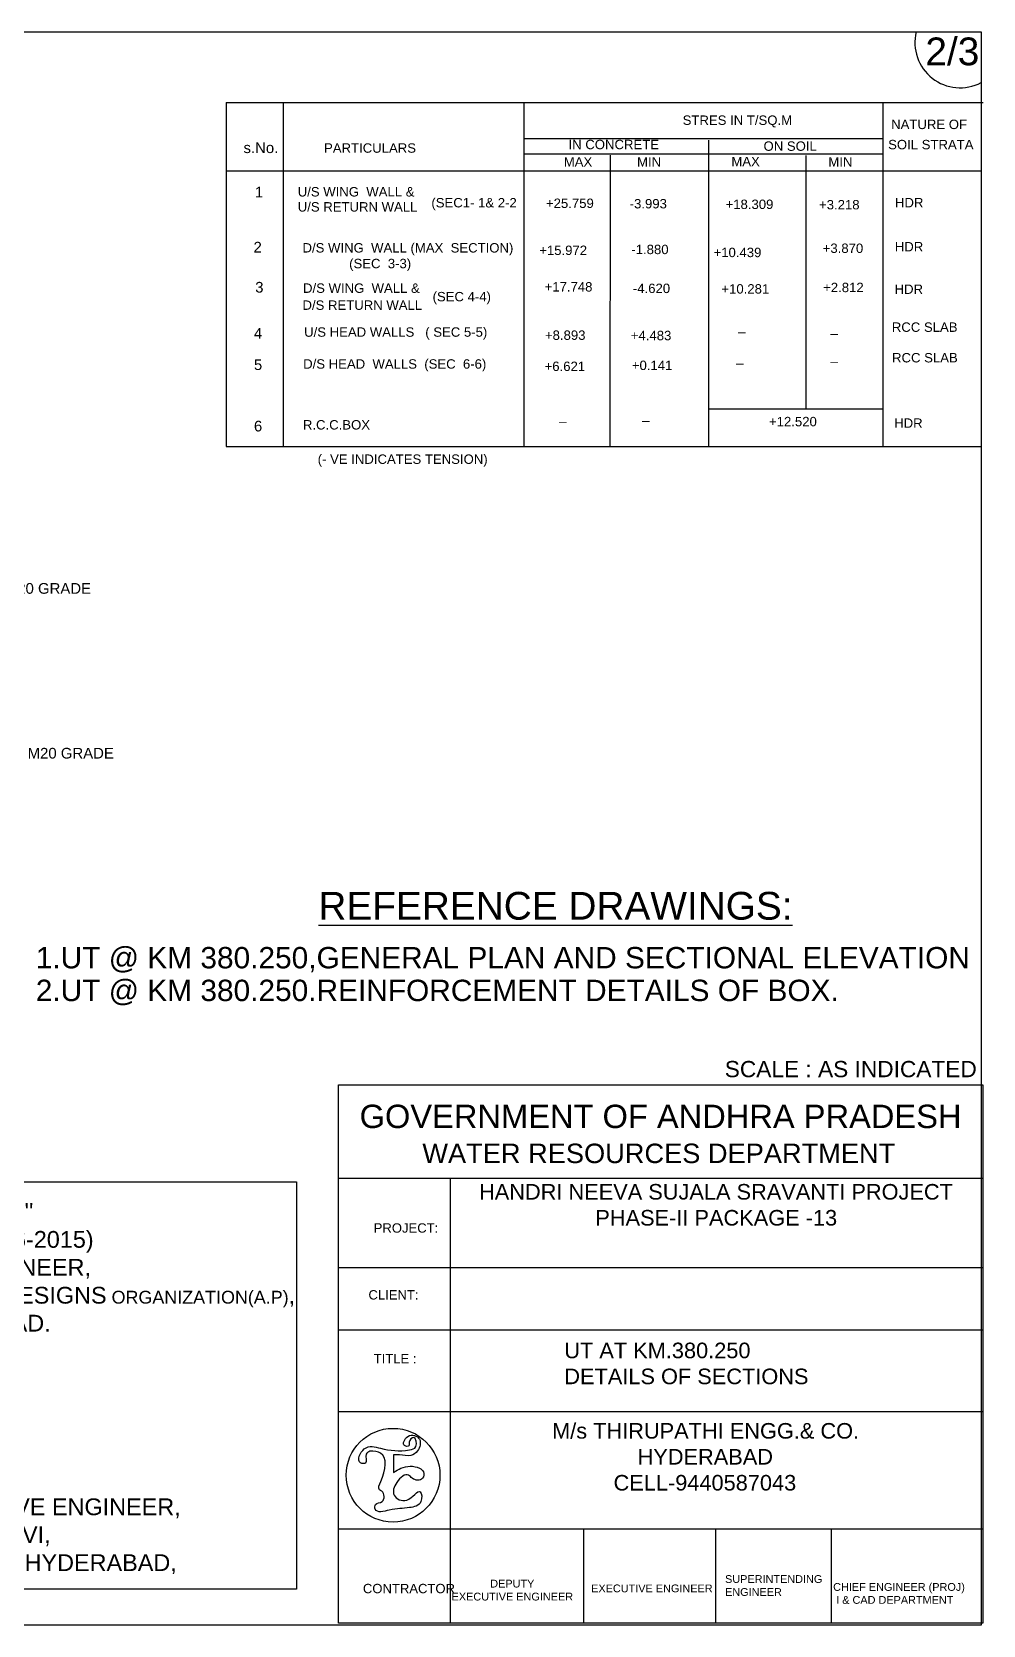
# Model space of a CAD drawing. Header units: millimetres. Extents: x 5759659 to 5765491, y 20978999 to 20982729.
# Drawn here: x 5763265 to 5765491, y 20978999 to 20982729 of the extents above; entities that cross this region are included whole.
import ezdxf

# ---------------------------------------------------------------- set-up
doc = ezdxf.new("R2010")
doc.units = ezdxf.units.MM
doc.header["$MEASUREMENT"] = 0
for name, color, linetype in [('DIMENSIONS', 7, 'Continuous'), ('DRAWING', 7, 'Continuous'), ('TEXT', 1, 'Continuous')]:
    doc.layers.add(name, color=color, linetype=linetype)
doc.styles.get("Standard").update_dxf_attribs({"font": 'arial.ttf', "height": 26})

msp = doc.modelspace()

# ---------------------------------------------------------------- linework, layer by layer
at = {"layer": 'DIMENSIONS', "color": 0}
msp.add_lwpolyline([(5762901.1, 20980036.1), (5763883.8, 20980036.1), (5763883.8, 20979082.6), (5762901.1, 20979082.6)], close=True, dxfattribs=at)
msp.add_arc((5765437.2, 20982703.8), 106, 166.4045, 297.5178, dxfattribs=at)
at = {"layer": 'DRAWING', "color": 0}
msp.add_lwpolyline([(5765486.1, 20978998.6), (5759658.9, 20978998.6), (5759658.9, 20982728.7), (5765486.1, 20982728.7)], close=True, dxfattribs=at)
for points in [[(5763719.3, 20982563.3), (5765491, 20982563.3)], [(5763719.3, 20982563.3), (5763719.3, 20981758.3), (5765486.1, 20981758.3)], [(5763853.1, 20982563.3), (5763853.1, 20981758.3)], [(5764416.4, 20982563.3), (5764416.4, 20981758.3)], [(5765257.4, 20981758.3), (5765257.4, 20982563.3)], [(5764416.4, 20982478.9), (5765257.4, 20982478.9)], [(5764416.4, 20982443.1), (5765257.4, 20982443.1)], [(5764618.3, 20981758.3), (5764618.9, 20982440.3)], [(5764848.4, 20982475.1), (5764848.4, 20981758.3)], [(5765076.7, 20981845.8), (5765076.7, 20982439.3)], [(5763719.3, 20982403.2), (5765486.1, 20982403.2)], [(5764848.4, 20981845.8), (5765257.4, 20981845.8)]]:
    msp.add_lwpolyline(points, dxfattribs=at)
at = {"layer": 'TEXT', "color": 0}
msp.add_lwpolyline([(5763982.4, 20980263.5), (5765490.1, 20980263.5), (5765490.1, 20979003.3), (5763982.4, 20979003.3)], close=True, dxfattribs=at)
for points in [[(5763982.4, 20980044.7), (5765490.1, 20980044.7)], [(5764243.4, 20980044.7), (5764243.4, 20979003.3)], [(5763982.4, 20979835.8), (5765490.1, 20979835.8)], [(5763982.4, 20979689.8), (5765490.1, 20979689.8)], [(5763982.4, 20979498.8), (5765490.1, 20979498.8)], [(5764111.3, 20979397.2), (5764111.3, 20979356.2)], [(5763982.4, 20979224.1), (5765490.1, 20979224.1)], [(5764555.7, 20979224.1), (5764555.7, 20979003.3)], [(5764865.7, 20979003.3), (5764865.7, 20979224.1)], [(5765135.4, 20979224.1), (5765135.4, 20979003.3)]]:
    msp.add_lwpolyline(points, dxfattribs=at)
msp.add_circle((5764110.1, 20979349.6), 109.7, dxfattribs=at)
for points in [[(5764056, 20979406), (5764046.9, 20979398.9), (5764045.1, 20979377.9), (5764034, 20979378.5), (5764042.6, 20979411.2), (5764080.4, 20979412.6), (5764148.3, 20979408.9), (5764163.5, 20979416.6), (5764158.3, 20979437.8), (5764148, 20979426.6), (5764146.9, 20979418.3), (5764137.1, 20979418.9), (5764144.3, 20979440.1), (5764160.1, 20979442.8), (5764171.8, 20979433.6), (5764167.2, 20979406.9), (5764151.5, 20979396), (5764125.2, 20979397), (5764111.3, 20979397.2)], [(5764111.3, 20979356.2), (5764128.5, 20979365.9), (5764172, 20979365.9), (5764181.4, 20979357.3), (5764179.1, 20979342.3), (5764154.8, 20979342.3), (5764146.5, 20979349.7), (5764118.9, 20979332.8), (5764112.5, 20979303), (5764142.2, 20979291.3), (5764173.6, 20979310.8), (5764175.3, 20979287.8), (5764148.7, 20979273.6), (5764101.1, 20979268), (5764068.4, 20979269.8), (5764068.9, 20979280.7), (5764084.4, 20979287.8), (5764083.6, 20979312.1), (5764078.3, 20979315.4), (5764081.4, 20979335.1), (5764080.9, 20979401.3), (5764056, 20979406)]]:
    msp.add_spline(points, degree=3, dxfattribs=at)

# ---------------------------------------------------------------- texts
at = {"layer": 'DIMENSIONS', "color": 0}
msp.add_text('2/3', height=65, dxfattribs=at).set_placement((5765355.9, 20982650.5))
at = {"layer": 'TEXT', "color": 0}
for s, height, p in [('STRES IN T/SQ.M', 22, (5764787.8, 20982510.9)), ('NATURE OF', 22, (5765275.8, 20982501.1)), ('IN CONCRETE', 22, (5764520.7, 20982454)), ('SOIL STRATA', 22, (5765268.7, 20982453.8)), ('s.No.', 25, (5763759.9, 20982444.9)), ('PARTICULARS', 22, (5763948.5, 20982445.7)), ('ON SOIL', 22, (5764977.1, 20982450.2)), ('MAX', 22, (5764509.5, 20982413.3)), ('MIN', 22, (5764681, 20982413.3)), ('MAX', 22, (5764901.8, 20982414.1)), ('MIN', 22, (5765128.8, 20982413.3)), ('1', 25, (5763786.4, 20982341)), ('U/S WING  WALL &', 22, (5763886.9, 20982343.3)), ('U/S RETURN WALL', 22, (5763886.9, 20982308)), ('(SEC1- 1& 2-2', 22, (5764199.7, 20982317.7)), ('+25.759', 22, (5764467.9, 20982316.4)), ('-3.993', 22, (5764663.8, 20982315.4)), ('+18.309', 22, (5764888.2, 20982314)), ('+3.218', 22, (5765107, 20982313.1)), ('HDR', 22, (5765284.7, 20982317.9)), ('2', 25, (5763783.4, 20982212.1)), ('D/S WING  WALL (MAX  SECTION)', 22, (5763898.1, 20982212.1)), ('+15.972', 22, (5764452.1, 20982206.3)), ('-1.880', 22, (5764667.7, 20982208.3)), ('+10.439', 22, (5764860.1, 20982201.3)), ('+3.870', 22, (5765115.6, 20982211.1)), ('HDR', 22, (5765284.3, 20982214.7)), ('(SEC  3-3)', 22, (5764007.2, 20982175.3)), ('3', 25, (5763787.4, 20982118.3)), ('D/S WING  WALL &', 22, (5763899.3, 20982117.7)), ('+17.748', 22, (5764464.7, 20982120.8)), ('+2.812', 22, (5765116.6, 20982119.3)), ('(SEC 4-4)', 22, (5764202.5, 20982097.8)), ('-4.620', 22, (5764671.3, 20982117.2)), ('+10.281', 22, (5764878.5, 20982116)), ('HDR', 22, (5765283.8, 20982115.2)), ('D/S RETURN WALL', 22, (5763898, 20982077.9)), ('4', 25, (5763784.4, 20982010.5)), ('U/S HEAD WALLS   ( SEC 5-5)', 22, (5763901.9, 20982014.9)), ('+8.893', 22, (5764465.5, 20982007.6)), ('+4.483', 22, (5764666.5, 20982006.8)), ('RCC SLAB', 22, (5765277.4, 20982026.4)), ('_', 22, (5764918, 20982029.3)), ('_', 22, (5765133.8, 20982025.7)), ('5', 25, (5763784.4, 20981937)), ('D/S HEAD  WALLS  (SEC  6-6)', 22, (5763899.6, 20981940.2)), ('+6.621', 22, (5764464.7, 20981934.7)), ('+0.141', 22, (5764668.9, 20981937)), ('_', 22, (5765133.8, 20981960.5)), ('RCC SLAB', 22, (5765277.9, 20981954.8)), ('_', 22, (5764913.4, 20981955.9)), ('6', 25, (5763784.4, 20981793.2)), ('R.C.C.BOX', 22, (5763899, 20981797.7)), ('_', 22, (5764498.9, 20981819.9)), ('_', 22, (5764693.1, 20981821.9)), ('+12.520', 22, (5764989.9, 20981805.3)), ('HDR', 22, (5765282.9, 20981801.7)), ('(- VE INDICATES TENSION)', 22, (5763933.6, 20981717.3)), ('C.C M20 GRADE', 25, (5763131.5, 20981413.2)), ('C.C M20 GRADE', 25, (5763184.9, 20981027.4)), ('%%UREFERENCE DRAWINGS:', 65, (5763935.2, 20980650.2)), ('1.UT @ KM 380.250,GENERAL PLAN AND SECTIONAL ELEVATION ', 50, (5763273.8, 20980536.2)), ('2.UT @ KM 380.250.REINFORCEMENT DETAILS OF BOX.', 50, (5763273.8, 20980459.6)), ('SCALE : AS INDICATED ', 38, (5764886.3, 20980281.4))]:
    msp.add_text(s, height=height, dxfattribs=at).set_placement(p)
at = {"layer": 'TEXT', "color": 0, "attachment_point": 1}
for s, insert, char_height, width in [('\\pi29.5;{\\H1.5x;GOVERNMENT OF ANDHRA PRADESH}  \\P\\pi176.45;{\\H1.25x;WATER RESOURCES DEPARTMENT }', (5764002.1, 20980217), 36.452, 1457.813), ('\\pi2.5487;HANDRI NEEVA SUJALA SRAVANTI PROJECT \\P\\pi274.73;PHASE-II PACKAGE -13', (5764308.7, 20980031.3), 36.452, 1109.234), ("''APPROVED'' \\PSd/-(Dt:24-06-2015) \\PCHIEF ENGINEER, \\PCENTRAL DESIGNS{\\H0.76485x; ORGANIZATION(A.P)}, \\P  HYDERABAD.", (5762922, 20979986.7), 39.224, 1107.704), ('PROJECT:', (5764064.7, 20979939.3), 21.87, 224.372), ('CLIENT:', (5764052.4, 20979782.8), 21.87, 224.372), ('UT AT KM.380.250 \\PDETAILS OF SECTIONS  ', (5764510.8, 20979659.9), 36.452, 891.266), ('TITLE :', (5764064.7, 20979633.4), 21.87, 224.372), ('//T.C.F.// \\PSd/- \\P\\PEXECUTIVE ENGINEER, \\PDIVISION VI, \\PCDO(A.P),HYDERABAD,', (5762985.8, 20979491.4), 39.224, 1015.427), ('\\pi4.1027;M/s THIRUPATHI ENGG.& CO. \\P\\pi204.24;HYDERABAD   \\P\\pi147.96;CELL-9440587043', (5764478.1, 20979471.7), 36.452, 718.628), ('CONTRACTOR ', (5764039.4, 20979095.2), 21.871, 224.372), ('\\pi162.62;DEPUTY \\P\\pi72.159;EXECUTIVE ENGINEER ', (5764174.8, 20979104.9), 18.226, 426.362), ('EXECUTIVE ENGINEER', (5764573.6, 20979093.7), 18.226, 284.242), ('SUPERINTENDING \\PENGINEER ', (5764887, 20979115.6), 18.226, 226.356), ('CHIEF ENGINEER (PROJ)\\P I & CAD DEPARTMENT ', (5765140, 20979097.1), 18.226, 307.652)]:
    msp.add_mtext(s, dxfattribs=dict(at, insert=insert, char_height=char_height, width=width))

doc.saveas('drawing.dxf')
